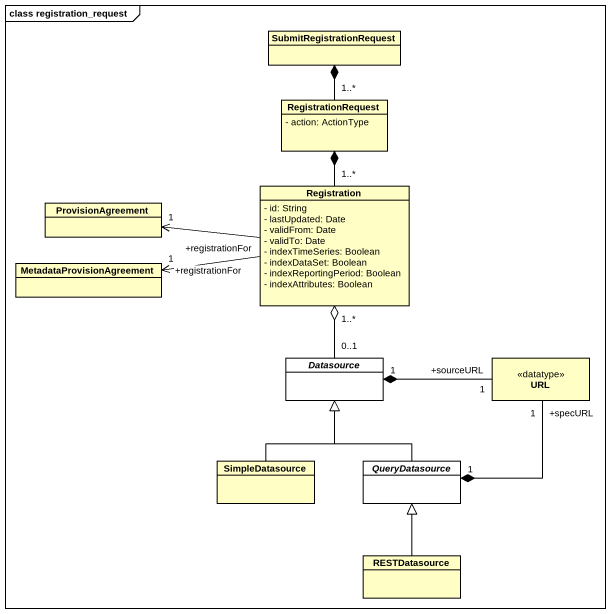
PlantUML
@startuml
mainframe class registration_request
hide circle
hide empty members
skinparam classAttributeIconSize 0
class SubmitRegistrationRequest #FFFEC4
class RegistrationRequest #FFFEC4 {
  - action: ActionType
}
class ProvisionAgreement #FFFEC4
class Registration #FFFEC4 {
  - id: String
  - lastUpdated: Date
  - validFrom: Date
  - validTo: Date
  - indexTimeSeries: Boolean
  - indexDataSet: Boolean
  - indexReportingPeriod: Boolean
  - indexAttributes: Boolean
}
class MetadataProvisionAgreement #FFFEC4
abstract class Datasource #FFFFFF
class URL <<datatype>> #FFFEC4
class SimpleDatasource #FFFEC4
abstract class QueryDatasource #FFFFFF
class RESTDatasource #FFFEC4
RegistrationRequest "1..*" -up-* SubmitRegistrationRequest
Registration "1..*" -up-* RegistrationRequest
Registration "+registrationFor" -left-> "1" ProvisionAgreement
Registration "+registrationFor" -left-> "1" MetadataProvisionAgreement
Datasource "0..1" -up-o "1..*" Registration
URL "+sourceURL\n1" -left-* "1" Datasource
URL "+specURL\n1" --* "1" QueryDatasource
SimpleDatasource -up-|> Datasource
QueryDatasource -up-|> Datasource
RESTDatasource -up-|> QueryDatasource
@enduml
